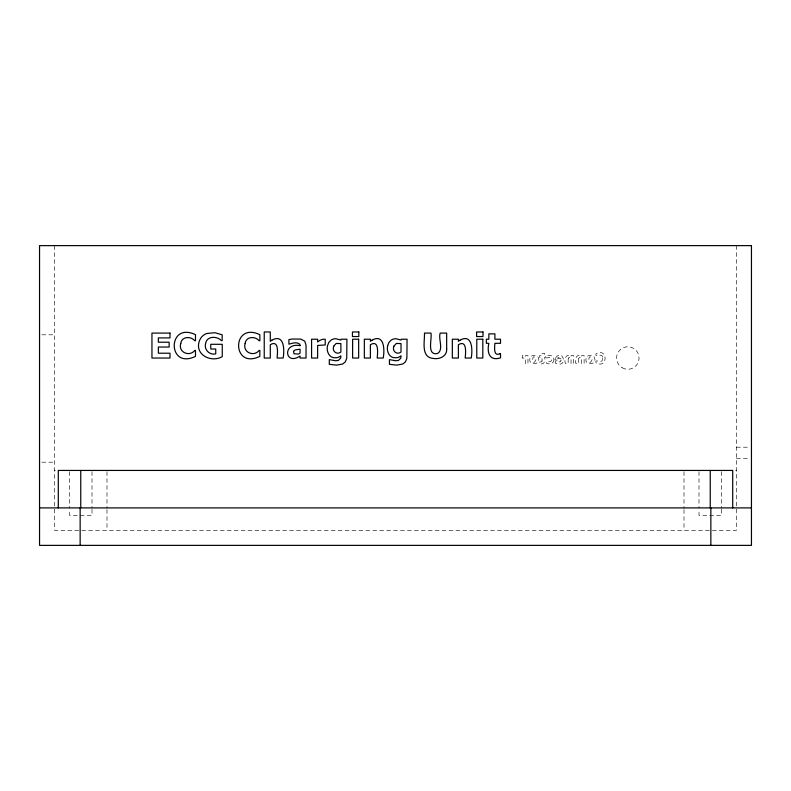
<?xml version="1.0" encoding="UTF-8"?>
<svg xmlns="http://www.w3.org/2000/svg" width="791" height="791" viewBox="0 0 791 791"><rect width="100%" height="100%" fill="white"/><g stroke="black" fill="none" stroke-linecap="round" stroke-linejoin="round"><path stroke-width="0.59" stroke-dasharray="3.96 2.97" d="M41.854 334.801L54.539 334.801M736.461 447.202L749.146 447.202M736.461 458.444L749.146 458.444M41.854 462.191L54.539 462.191M54.539 470.437L55.429 470.437M735.571 470.437L736.461 470.437M736.461 245.625L736.461 530.385L54.539 530.385L54.539 245.625M721.471 471.654L721.471 508.109M721.471 509.325L721.471 515.396L698.997 515.396L698.997 509.325M698.997 471.654L698.997 508.109M684.007 471.663L684.007 508.366M684.007 509.592L684.007 530.385M106.993 471.663L106.993 508.366M106.993 509.592L106.993 530.385M92.003 471.654L92.003 508.109M92.003 509.325L92.003 515.396L69.529 515.396L69.529 509.325M69.529 471.654L69.529 508.109M542.013 360.202C542.923 363.445 538.177 360.399 539.6 363.583C543.743 365.323 546.037 361.012 544.603 357.344L545.671 357.344L545.671 355.594L544.603 355.594L544.603 353.29L542.013 353.29L542.013 355.594L539.6 355.594L539.6 357.344L542.013 357.344L542.013 360.202M568.185 358.679L568.136 363.652L565.545 363.652C563.518 359.875 566.475 352.489 571.053 356.484L571.053 355.594L573.643 355.594L573.643 363.652L571.053 363.652L571.053 357.937L568.778 357.581L568.185 358.679M578.656 358.679L578.607 363.652L576.016 363.652C573.999 359.875 576.946 352.489 581.523 356.484L581.523 355.594L584.114 355.594L584.114 363.652L581.523 363.652L581.523 357.937L579.249 357.581L578.656 358.679M555.292 358.313L555.233 360.103L561.145 360.103C560.868 364.602 553.977 358.778 555.381 363.198C568.877 368.952 562.846 347.101 555.292 358.313M529.891 358.679C528.18 366.114 541.44 364.938 538.355 357.839A3.639 3.639 0 0 0 536.842 355.98C534.38 354.536 530.267 355.475 529.891 358.679M586.032 358.679C584.331 366.114 597.581 364.938 594.506 357.839A3.639 3.639 0 0 0 592.983 355.98C590.521 354.536 586.418 355.475 586.032 358.679M602.455 358.323C603.197 365.037 594.318 357.74 596.088 362.94C608.061 369.14 608.061 347.546 596.088 353.646C594.308 358.906 603.207 351.461 602.455 358.323M553.997 359.658C554.234 363.534 549.33 364.799 546.462 363.247C544.831 358.926 553.028 364.611 551.179 358.649C550.289 354.852 545.039 360.745 546.462 356.019L549.29 355.367L551.861 355.91A3.658 3.658 0 0 1 553.621 357.71L553.997 359.658M535.972 359.638C531.621 369.407 531.71 349.78 535.972 359.638M592.113 359.638C587.762 369.407 587.861 349.78 592.113 359.638M557.912 357.878L557.803 358.58L561.155 358.58L560.068 357.048L557.912 357.878M522.881 357.967L522.129 358.056L522.426 355.574A3.293 3.293 0 0 1 523.889 355.802L525.372 356.771L525.372 355.594L527.963 355.594L527.963 363.652L525.372 363.652L525.372 358.254L522.881 357.967M622.181 367.766A11.242 11.242 0 0 0 639.049 358.036A11.242 11.242 0 0 0 622.181 348.297A11.242 11.242 0 0 0 622.181 367.766"/><path stroke-width="1.19" d="M300.096 345.667C282.239 342.157 284.73 366.154 300.056 356.039L300.056 358.036L306.038 358.036L306.038 345.232L304.753 341.178L300.758 339.082L292.017 339.032L288.903 339.626L288.903 344.164C292.294 343.353 296.763 341.504 299.779 344.253L300.096 345.568M39.55 507.901L751.45 507.901M732.713 507.901L732.713 470.437L58.287 470.437L58.287 507.901M710.852 507.901L710.852 545.375M710.239 470.437L710.239 507.901M80.761 470.437L80.761 507.901M80.148 507.901L80.148 545.375M180.763 343.531C178.034 352.272 189.454 357.216 194.813 350.413L195.486 350.413L195.486 356.375C167.148 370.079 167.178 321.215 195.486 334.682L195.486 340.733L194.744 340.733C190.829 335.898 181.455 336.402 180.763 343.531M245.131 343.531C242.402 352.272 253.822 357.216 259.181 350.413L259.844 350.413L259.844 356.375C231.516 370.079 231.536 321.215 259.844 334.682L259.844 340.733L259.112 340.733C255.196 335.898 245.823 336.402 245.131 343.531M327.454 345.983C326.238 351.303 329.214 358.313 335.522 357.759A7.989 7.989 0 0 0 339.735 356.632L340.872 355.841L340.644 358.194L338.291 360.449L335.572 360.765L329.303 359.608L329.303 364.315L336.452 365.116L342.562 364.048L345.262 361.942L346.735 358.303L346.923 339.22L341.059 339.22L340.842 340.061L335.809 338.706A8.75 8.75 0 0 0 331.014 340.14L328.73 342.552L327.454 345.983M387.6 345.983C386.384 351.303 389.36 358.313 395.668 357.759A7.989 7.989 0 0 0 399.87 356.632L401.017 355.841L400.79 358.194L398.437 360.449L395.718 360.765L389.449 359.608L389.449 364.315L396.598 365.116L402.708 364.048L405.407 361.942L406.881 358.303L407.068 339.22L401.205 339.22L400.988 340.061L395.955 338.706A8.75 8.75 0 0 0 391.159 340.14L388.875 342.552L387.6 345.983M205.581 343.531C203.89 349.741 209.575 355.317 215.735 353.893L215.735 349.009L210.762 349.009L210.762 344.303L222.261 344.303L222.261 356.612C211.019 363.257 193.785 354.239 199.658 340.288A11.608 11.608 0 0 1 206.738 333.505L214.925 332.714L222.162 334.82L222.162 340.664L221.44 340.664C217.031 335.829 206.708 335.849 205.581 343.531M446.658 349.009C447.281 356.326 439.153 359.727 432.984 358.392C420.644 357.255 424.856 340.951 424.47 333.09L430.937 333.09C432.281 338.518 426.319 355.97 437.641 353.488C443.939 349.395 438.085 338.953 440.192 333.09L446.658 333.09L446.658 349.009M333.802 346.112C331.567 350.858 336.659 355.347 340.872 352.104L340.872 343.581L336.175 343.452L333.802 346.112M393.948 346.112C391.713 350.858 396.805 355.347 401.017 352.104L401.017 343.581L396.321 343.452L393.948 346.112M293.51 351.342L293.995 353.795L298.425 354.081L300.056 353.112L300.056 349.207L295.251 349.889L293.51 351.342M319.485 340.565L317.626 341.989L317.626 339.22L311.585 339.22L311.585 358.036L317.626 358.036L317.626 345.44L325.22 344.965L325.22 339.22L322.501 339.299L319.485 340.565M271.857 340.189L270.285 341.297L270.285 331.973L264.234 331.973L264.234 358.036L270.285 358.036L270.285 344.698C279.223 339.398 277.503 353.409 277.077 358.036L283.129 358.036C284.592 350.195 284.424 333.268 271.857 340.189M371.958 340.189L370.386 341.297L370.386 339.22L364.344 339.22L364.344 358.036L370.386 358.036L370.386 344.698C379.324 339.398 377.604 353.409 377.188 358.036L383.23 358.036C384.693 350.195 384.525 333.268 371.958 340.189M459.957 340.189L458.385 341.297L458.385 339.22L452.333 339.22L452.333 358.036L458.385 358.036L458.385 344.698C467.323 339.398 465.602 353.409 465.187 358.036L471.228 358.036C472.692 350.195 472.524 333.268 459.957 340.189M500.021 353.745C493.248 356.988 494.622 346.853 494.899 343.314L500.525 343.314L500.525 339.22L494.899 339.22L494.899 333.851L488.848 333.851L488.848 339.22L486.366 339.22L486.366 343.314L488.848 343.314C486.772 352.924 489.57 361.339 500.525 357.868L500.525 353.745L500.021 353.745M751.45 245.625L39.55 245.625L39.55 545.375L751.45 545.375L751.45 245.625M358.827 331.973L352.45 331.973L352.45 336.541L358.827 336.541L358.827 331.973M482.985 331.973L476.607 331.973L476.607 336.541L482.985 336.541L482.985 331.973M169.996 333.09L151.951 333.09L151.951 358.036L169.996 358.036L169.996 353.211L158.348 353.211L158.348 347.041L169.155 347.041L169.155 342.216L158.348 342.216L158.348 337.915L169.996 337.915L169.996 333.09M358.659 339.22L352.618 339.22L352.618 358.036L358.659 358.036L358.659 339.22M482.817 339.22L476.775 339.22L476.775 358.036L482.817 358.036L482.817 339.22"/></g></svg>
